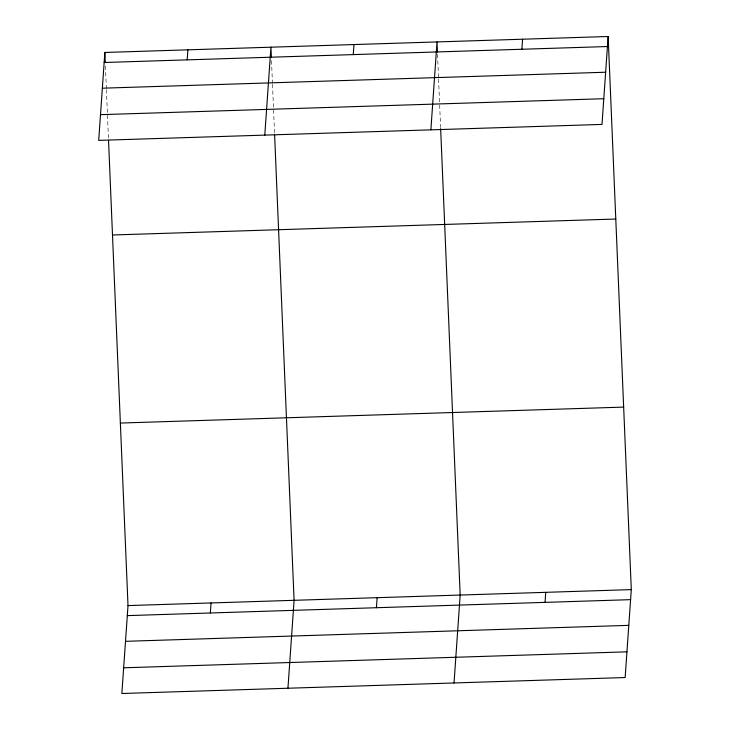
<?xml version="1.0" encoding="UTF-8"?>
<svg xmlns="http://www.w3.org/2000/svg" width="730" height="730" viewBox="0 0 730 730"><rect width="100%" height="100%" fill="white"/><g stroke="black" fill="none" stroke-linecap="round" stroke-linejoin="round"><path stroke-width="0.55" stroke-dasharray="3.65 2.74" d="M437.544 54.321L438.529 77.982M438.575 79.105L439.615 103.897M439.661 105.02L440.61 127.558M271.505 60.718L272.445 83.247M272.491 84.379L274.526 132.823M105.421 65.983L106.361 88.513M106.407 89.644L108.487 139.22"/><path stroke-width="1.09" d="M104.855 52.46L98.705 140.379L601.995 124.419L608.145 36.5L104.855 52.46L105.275 62.597M108.533 140.343L128.006 605.581L121.855 693.5L625.145 677.54L631.295 589.621L608.145 36.5M187.19 59.86L187.893 49.832M210.35 612.981L211.052 602.953M264.789 135.114L270.94 47.194L271.359 57.332M287.948 688.235L294.09 600.315L274.617 135.077M353.274 54.595L353.977 44.557M376.434 607.716L377.136 597.678M430.873 129.84L437.024 41.929L437.443 52.067M454.033 682.97L460.174 595.05L440.655 128.681M521.877 49.248L522.58 39.21M545.036 602.369L545.739 592.331M104.153 62.497L607.442 46.538M102.355 88.193L605.644 72.233M100.503 114.674L603.792 98.714M112.493 234.987L615.782 219.027M120.368 423.053L623.657 407.094M128.006 605.581L631.295 589.621M127.303 615.618L630.592 599.659M125.505 641.323L628.795 625.355M123.653 667.795L626.942 651.835"/></g></svg>
